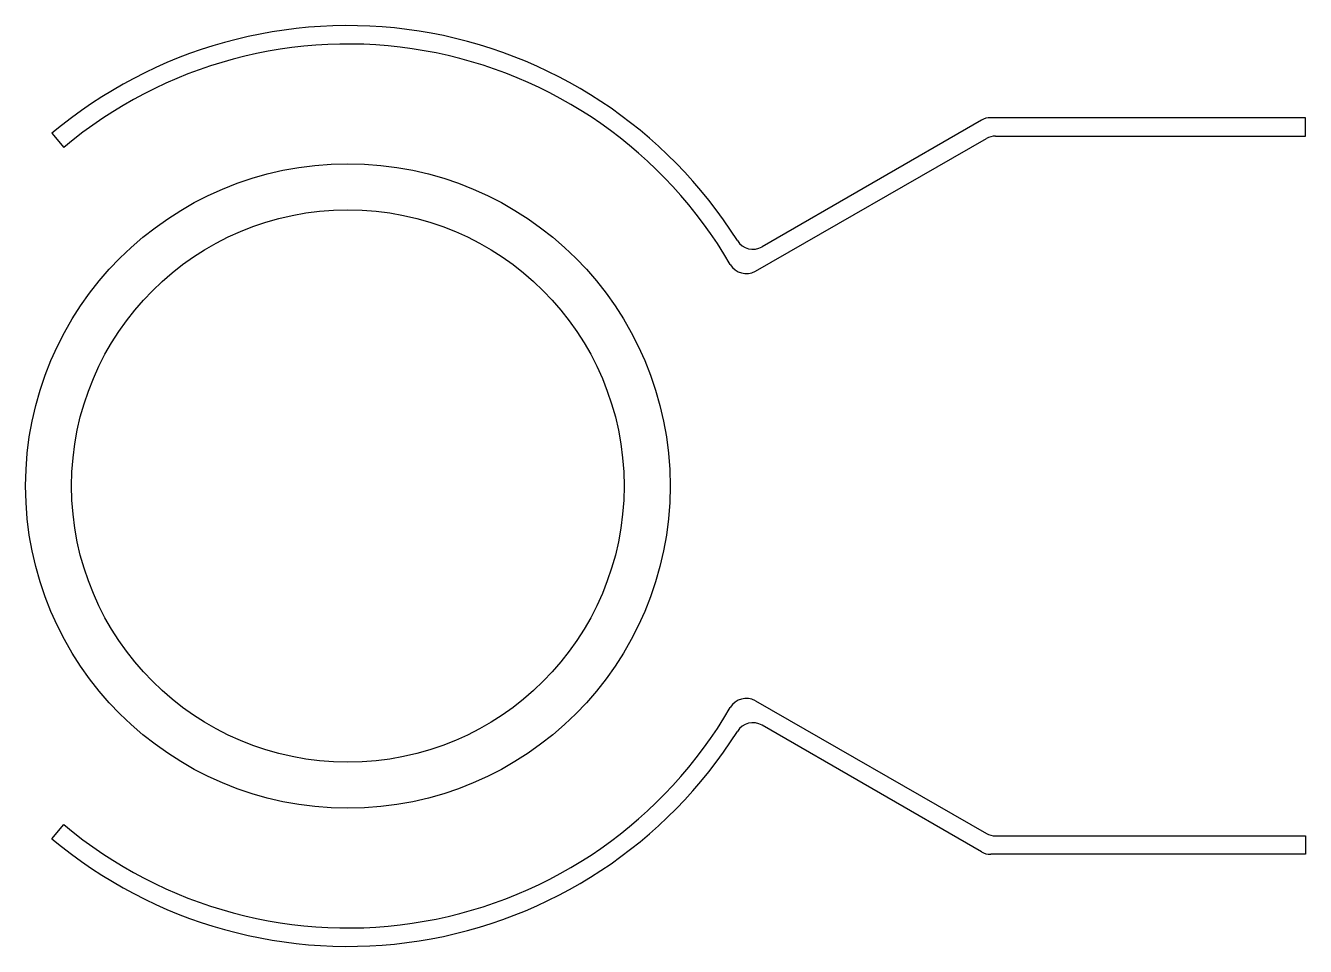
# Model space of a CAD drawing. Header units: metres. Extents: x -35 to 104, y -50 to 50.
import ezdxf

# ---------------------------------------------------------------- set-up
doc = ezdxf.new("R2010")
doc.units = ezdxf.units.M

msp = doc.modelspace()

# ---------------------------------------------------------------- linework, layer by layer
at = {"layer": 'PARAMETRIX'}
for p, q in [((68.8179, 39.7321), (45, 25.9808)), ((104, 40), (69.8179, 40)), ((104, 38), (104, 40)), ((-32.1394, 38.3022), (-30.8538, 36.7701)), ((44.2586, 23.3314), (69.3555, 37.7346)), ((70.3511, 38), (104, 38)), ((44.2586, -23.3314), (69.3555, -37.7346)), ((68.8179, -39.7321), (45, -25.9808)), ((-32.1394, -38.3022), (-30.8538, -36.7701)), ((70.3511, -38), (104, -38)), ((104, -38), (104, -40)), ((104, -40), (69.8179, -40))]:
    msp.add_line(p, q, dxfattribs=at)
for radius in [35, 30]:
    msp.add_circle((0, 0), radius, dxfattribs=at)
for centre, radius, start, end in [((0, 0), 50, 32.2042, 130), ((0, 0), 48, 30.0874, 130), ((69.8179, 38), 2, 90, 120), ((70.3511, 36), 2, 90, 119.8517), ((44, 27.7128), 2, 212.2042, 300), ((43.2631, 25.066), 2, 210.0874, 299.8517), ((43.2631, -25.066), 2, 60.1483, 149.9126), ((0, 0), 48, 230, 329.9126), ((44, -27.7128), 2, 60, 147.7958), ((0, 0), 50, 230, 327.7958), ((70.3511, -36), 2, 240.1483, 270), ((69.8179, -38), 2, 240, 270)]:
    msp.add_arc(centre, radius, start, end, dxfattribs=at)

doc.saveas('drawing.dxf')
